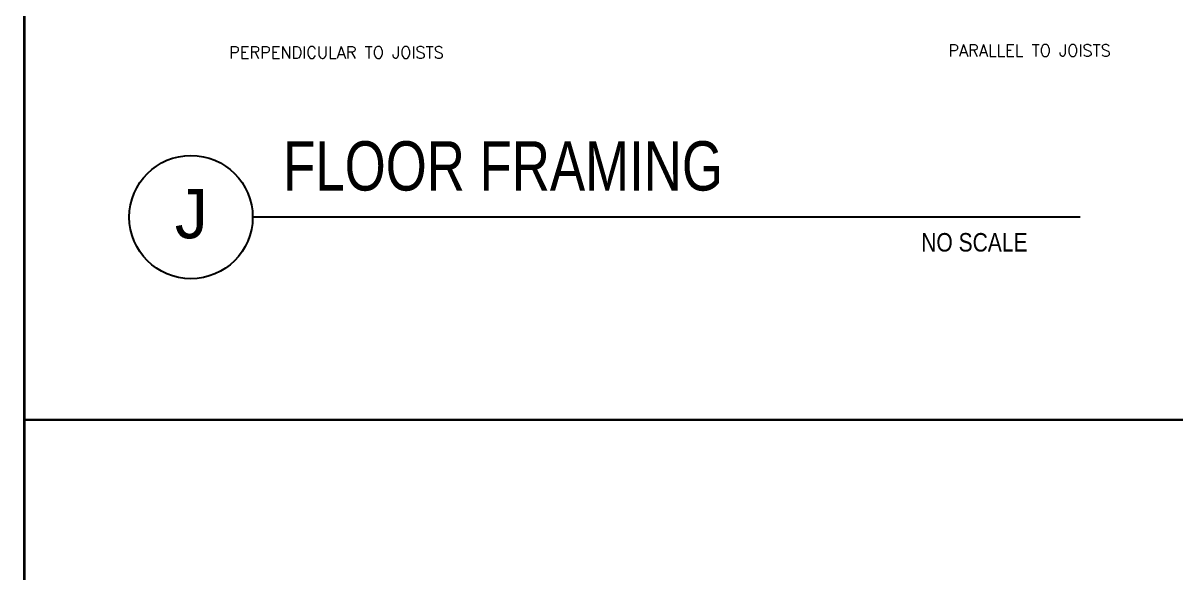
# Model space of a CAD drawing. Header units: inches. Extents: x -1842 to 12195, y -2228 to 2193.
# Drawn here: x 9411.4 to 9621.7, y 635.3 to 735.6 of the extents above; entities that cross this region are included whole.
import ezdxf

# ---------------------------------------------------------------- set-up
doc = ezdxf.new("R2010")
doc.units = ezdxf.units.IN
doc.header["$LTSCALE"] = 6
doc.header["$MEASUREMENT"] = 0
doc.layers.add('M-TEXT', color=7, linetype='Continuous', lineweight=30)
for name, color, linetype in [('N', 3, 'Continuous'), ('R-AGSTEXT', 6, 'Continuous'), ('SEC', 7, 'Continuous'), ('TITLE', 7, 'Continuous'), ('Title Block', 7, 'Continuous')]:
    doc.layers.add(name, color=color, linetype=linetype)
doc.styles.add('AGSROMAND', font='ROMAND.shx', dxfattribs={"height": 2.5})
doc.styles.add('BOLD', font='')
doc.styles.add('NOTES', font='TXT', dxfattribs={"width": 0.75, "height": 5})
doc.styles.get('BOLD').set_extended_font_data('Futura Lt BT')

# ---------------------------------------------------------------- blocks, each defined once
blk = doc.blocks.new('frame-flr1')
at = {"layer": 'R-AGSTEXT', "style": 'AGSROMAND'}
for s, p in [('PERPENDICULAR TO JOISTS', (11.853499, -6.976957)), ('PARALLEL TO JOISTS', (102.960151, -6.727503))]:
    blk.add_text(s, height=1.5, dxfattribs=at).set_placement(p)

msp = doc.modelspace()

# ---------------------------------------------------------------- linework, layer by layer
at = {"const_width": 0.5}
msp.add_lwpolyline([(9411.6171747, 368.173134), (9411.6171747, 1494.6223555)], dxfattribs=at)
msp.add_lwpolyline([(9411.6171747, 368.173134), (9411.6171747, 1494.6223555)], dxfattribs=at)
at = {"layer": 'M-TEXT'}
msp.add_line((9411.6171747, 663.2101877), (10495.9028379, 663.2101877), dxfattribs=at)
at = {"layer": 'SEC', "color": 7}
msp.add_circle((9441.9975867, 700.2134302), 11.25, dxfattribs=at)
at = {"layer": 'TITLE'}
msp.add_line((9453.299363, 700.2854561), (9604.2040529, 700.2854561), dxfattribs=at)
at = {"layer": 'Title Block'}
msp.add_line((9411.6171747, 1494.6223555), (9411.6171747, 368.173134), dxfattribs=at)

# ---------------------------------------------------------------- block references
at = {"xscale": 1.44, "yscale": 1.44, "zscale": 1.44}
msp.add_blockref('frame-flr1', (9431.8909525, 739.2382083), dxfattribs=at)

# ---------------------------------------------------------------- texts
at = {"layer": 'N', "color": 7, "style": 'NOTES', "width": 0.85}
msp.add_text('NO SCALE', height=3.375, dxfattribs=at).set_placement((9575.1925778, 693.9320802))
at = {"layer": 'TITLE', "style": 'BOLD', "width": 0.8}
msp.add_text('FLOOR FRAMING', height=9, dxfattribs=at).set_placement((9458.7960152, 705.0629155))
at = {"layer": 'TITLE', "insert": (9439.0466908, 705.3440794), "char_height": 9, "attachment_point": 1, "style": 'BOLD'}
msp.add_mtext('J', dxfattribs=at)

doc.saveas('drawing.dxf')
